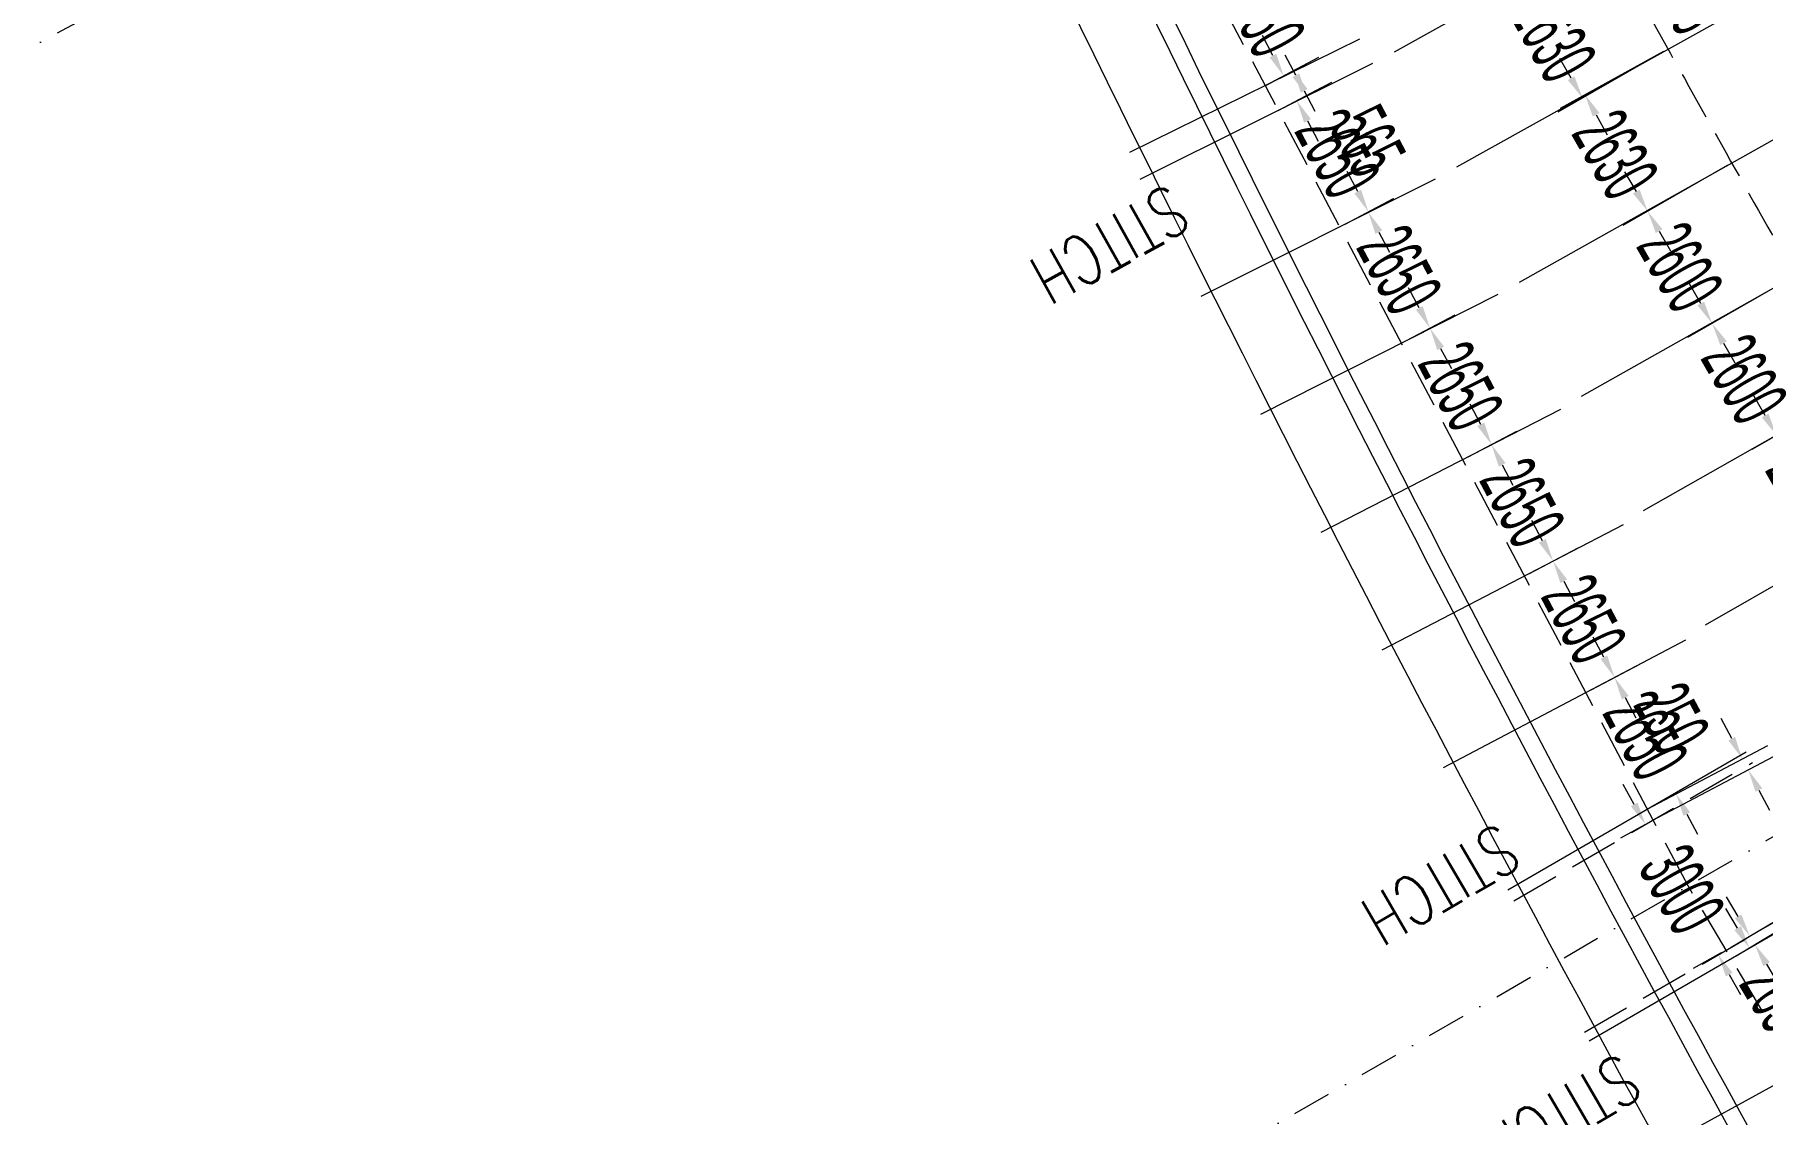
# Model space of a CAD drawing. Header units: millimetres. Extents: x 27228149 to 29012050, y 40856015 to 42918728.
# Drawn here: x 27435855 to 27470612, y 42246356 to 42268090 of the extents above; entities that cross this region are included whole.
import ezdxf

# ---------------------------------------------------------------- set-up
doc = ezdxf.new("R2010")
doc.units = ezdxf.units.MM
doc.header["$LTSCALE"] = 0.05
doc.linetypes.add('DGN Style 3', pattern=[27349.722329, 19535.51595, -7814.20638])
doc.linetypes.add('DGN Style 4', pattern=[31276.361035, 15628.41276, -7814.20638, 19.535516, -7814.20638])
doc.layers.get('Defpoints').update_dxf_attribs({"lineweight": 0})
for name, color, linetype, lineweight in [('InnerEdge_NB', 7, 'Continuous', 0), ('InnerEdge_SB', 7, 'Continuous', 0), ('InnerEdge_SB_Ramp', 7, 'Continuous', 0), ('OuterEdge_NB', 7, 'Continuous', 0), ('OuterEdge_NBRamp', 7, 'Continuous', 0), ('OuterEdge_SBRamp', 7, 'Continuous', 0), ('PlacementCurve_NB', 1, 'DGN Style 3', 0), ('PlacementCurve_NBRamp', 1, 'DGN Style 3', 0), ('PlacementCurve_SB', 1, 'DGN Style 3', 0), ('S-_ANOT----_A-', 7, 'Continuous', 0), ('S-_ANOT----_T-', 7, 'Continuous', 0), ('S-_GRIDLINE_E- Adjusted', 6, 'DGN Style 4', 0), ('S-_SEG-----_E-NB', 3, 'Continuous', 13), ('S-_SEG-----_E-NBRamp', 3, 'Continuous', 13), ('S-_WALLLBW-_E-', 40, 'Continuous', 13)]:
    doc.layers.add(name, color=color, linetype=linetype, lineweight=lineweight)
doc.styles.add('Styletxt', font='txt.shx')
doc.styles.add('StyleWORKING', font='WORKING.shx')
doc.dimstyles.new('dim300', dxfattribs={"dimtxt": 750, "dimasz": 750, "dimexe": 375, "dimexo": 375, "dimgap": 375, "dimtad": 1, "dimdec": 0, "dimzin": 11, "dimdsep": 46, "dimtxsty": 'StyleWORKING', "dimsah": 1, "dimcen": 0.09, "dimclrd": 7, "dimclre": 7, "dimadec": 4, "dimazin": 3, "dimtfac": 1, "dimtdec": 0, "dimtmove": 0, "dimatfit": 3, "dimfxl": 1, "dimtolj": 1, "dimtzin": 0, "dimlwd": 0, "dimlwe": 0, "dimarcsym": 0})

# ---------------------------------------------------------------- blocks, each defined once
blk = doc.blocks.new('*D52')
at = {"layer": 'Defpoints', "color": 0, "linetype": 'Continuous', "transparency": 16777216}
for p in [(27459374, 42269407), (27461180, 42267364), (27460611, 42267064)]:
    blk.add_point(p, dxfattribs=at)
at = {"layer": 'S-_ANOT----_A-', "color": 7, "linetype": 'Continuous', "lineweight": 0, "transparency": 16777216}
for p, q in [((27459727, 42270114), (27459512, 42270520)), ((27461395, 42266957), (27461609, 42266550))]:
    blk.add_line(p, q, dxfattribs=at)
at = {"layer": 'S-_ANOT----_A-', "linetype": 'Continuous', "transparency": 16777216}
for p, q in [((27459475, 42269460), (27460450, 42269975)), ((27460713, 42267117), (27461688, 42267632))]:
    blk.add_line(p, q, dxfattribs=at)
at = {"layer": 'S-_ANOT----_A-', "color": 7, "linetype": 'Continuous', "transparency": 16777216}
for points in [[(27459795, 42270149), (27459659, 42270078), (27459942, 42269707)], [(27461462, 42266993), (27461327, 42266921), (27461180, 42267364)]]:
    blk.add_solid(points, dxfattribs=at)
at = {"layer": 'S-_ANOT----_A-', "color": 0, "linetype": 'Continuous', "transparency": 16777216, "insert": (27460562, 42268536), "char_height": 1150, "attachment_point": 5, "rotation": 297.8466, "style": 'StyleWORKING'}
blk.add_mtext('\\A1;{\\W0.47826;\\C0;2650}', dxfattribs=at)
blk = doc.blocks.new('*D53')
at = {"layer": 'Defpoints', "color": 0, "linetype": 'Continuous', "transparency": 16777216}
for p in [(27462113, 42264221), (27463924, 42262181), (27463351, 42261878)]:
    blk.add_point(p, dxfattribs=at)
at = {"layer": 'S-_ANOT----_A-', "color": 7, "linetype": 'Continuous', "lineweight": 0, "transparency": 16777216}
for p, q in [((27462471, 42264931), (27462256, 42265337)), ((27464139, 42261774), (27464354, 42261367))]:
    blk.add_line(p, q, dxfattribs=at)
at = {"layer": 'S-_ANOT----_A-', "linetype": 'Continuous', "transparency": 16777216}
for p, q in [((27462215, 42264275), (27463194, 42264792)), ((27463453, 42261932), (27464432, 42262449))]:
    blk.add_line(p, q, dxfattribs=at)
at = {"layer": 'S-_ANOT----_A-', "color": 7, "linetype": 'Continuous', "transparency": 16777216}
for points in [[(27462539, 42264966), (27462403, 42264895), (27462686, 42264524)], [(27464207, 42261810), (27464071, 42261738), (27463924, 42262181)]]:
    blk.add_solid(points, dxfattribs=at)
at = {"layer": 'S-_ANOT----_A-', "color": 0, "linetype": 'Continuous', "transparency": 16777216, "insert": (27463306, 42263353), "char_height": 1150, "attachment_point": 5, "rotation": 297.8466, "style": 'StyleWORKING'}
blk.add_mtext('\\A1;{\\W0.47826;\\C0;2650}', dxfattribs=at)
blk = doc.blocks.new('*D54')
at = {"layer": 'Defpoints', "color": 0, "linetype": 'Continuous', "transparency": 16777216}
for p in [(27463351, 42261878), (27465162, 42259838), (27464589, 42259535)]:
    blk.add_point(p, dxfattribs=at)
at = {"layer": 'S-_ANOT----_A-', "color": 7, "linetype": 'Continuous', "lineweight": 0, "transparency": 16777216}
for p, q in [((27463709, 42262587), (27463494, 42262994)), ((27465377, 42259431), (27465591, 42259024))]:
    blk.add_line(p, q, dxfattribs=at)
at = {"layer": 'S-_ANOT----_A-', "linetype": 'Continuous', "transparency": 16777216}
for p, q in [((27463453, 42261932), (27464432, 42262449)), ((27464690, 42259589), (27465670, 42260106))]:
    blk.add_line(p, q, dxfattribs=at)
at = {"layer": 'S-_ANOT----_A-', "color": 7, "linetype": 'Continuous', "transparency": 16777216}
for points in [[(27463777, 42262623), (27463641, 42262552), (27463924, 42262181)], [(27465444, 42259467), (27465309, 42259395), (27465162, 42259838)]]:
    blk.add_solid(points, dxfattribs=at)
at = {"layer": 'S-_ANOT----_A-', "color": 0, "linetype": 'Continuous', "transparency": 16777216, "insert": (27464544, 42261010), "char_height": 1150, "attachment_point": 5, "rotation": 297.8466, "style": 'StyleWORKING'}
blk.add_mtext('\\A1;{\\W0.47826;\\C0;2650}', dxfattribs=at)
blk = doc.blocks.new('*D55')
at = {"layer": 'Defpoints', "color": 0, "linetype": 'Continuous', "transparency": 16777216}
for p in [(27464589, 42259535), (27466400, 42257494), (27465827, 42257192)]:
    blk.add_point(p, dxfattribs=at)
at = {"layer": 'S-_ANOT----_A-', "color": 7, "linetype": 'Continuous', "lineweight": 0, "transparency": 16777216}
for p, q in [((27464947, 42260244), (27464732, 42260651)), ((27466614, 42257088), (27466829, 42256681))]:
    blk.add_line(p, q, dxfattribs=at)
at = {"layer": 'S-_ANOT----_A-', "linetype": 'Continuous', "transparency": 16777216}
for p, q in [((27464690, 42259589), (27465670, 42260106)), ((27465928, 42257245), (27466908, 42257763))]:
    blk.add_line(p, q, dxfattribs=at)
at = {"layer": 'S-_ANOT----_A-', "color": 7, "linetype": 'Continuous', "transparency": 16777216}
for points in [[(27465015, 42260280), (27464879, 42260208), (27465162, 42259838)], [(27466682, 42257123), (27466547, 42257052), (27466400, 42257494)]]:
    blk.add_solid(points, dxfattribs=at)
at = {"layer": 'S-_ANOT----_A-', "color": 0, "linetype": 'Continuous', "transparency": 16777216, "insert": (27465782, 42258667), "char_height": 1150, "attachment_point": 5, "rotation": 297.8466, "style": 'StyleWORKING'}
blk.add_mtext('\\A1;{\\W0.47826;\\C0;2650}', dxfattribs=at)
blk = doc.blocks.new('*D56')
at = {"layer": 'Defpoints', "color": 0, "linetype": 'Continuous', "transparency": 16777216}
for p in [(27465827, 42257192), (27467637, 42255151), (27467064, 42254849)]:
    blk.add_point(p, dxfattribs=at)
at = {"layer": 'S-_ANOT----_A-', "color": 7, "linetype": 'Continuous', "lineweight": 0, "transparency": 16777216}
for p, q in [((27466185, 42257901), (27465970, 42258308)), ((27467852, 42254745), (27468067, 42254338))]:
    blk.add_line(p, q, dxfattribs=at)
at = {"layer": 'S-_ANOT----_A-', "linetype": 'Continuous', "transparency": 16777216}
for p, q in [((27465928, 42257245), (27466908, 42257763)), ((27467166, 42254902), (27468146, 42255420))]:
    blk.add_line(p, q, dxfattribs=at)
at = {"layer": 'S-_ANOT----_A-', "color": 7, "linetype": 'Continuous', "transparency": 16777216}
for points in [[(27466252, 42257937), (27466117, 42257865), (27466400, 42257494)], [(27467920, 42254780), (27467784, 42254709), (27467637, 42255151)]]:
    blk.add_solid(points, dxfattribs=at)
at = {"layer": 'S-_ANOT----_A-', "color": 0, "linetype": 'Continuous', "transparency": 16777216, "insert": (27467020, 42256323), "char_height": 1150, "attachment_point": 5, "rotation": 297.8466, "style": 'StyleWORKING'}
blk.add_mtext('\\A1;{\\W0.47826;\\C0;2650}', dxfattribs=at)
blk = doc.blocks.new('*D57')
at = {"layer": 'Defpoints', "color": 0, "linetype": 'Continuous', "transparency": 16777216}
for p in [(27469984, 42249492), (27471701, 42247430), (27471337, 42247214)]:
    blk.add_point(p, dxfattribs=at)
at = {"layer": 'S-_ANOT----_A-', "color": 7, "linetype": 'Continuous', "lineweight": 0, "transparency": 16777216}
for p, q in [((27470113, 42250104), (27469878, 42250500)), ((27471936, 42247035), (27472171, 42246639))]:
    blk.add_line(p, q, dxfattribs=at)
at = {"layer": 'S-_ANOT----_A-', "linetype": 'Continuous', "transparency": 16777216}
for p, q in [((27470083, 42249551), (27470842, 42250002)), ((27471436, 42247273), (27472195, 42247724))]:
    blk.add_line(p, q, dxfattribs=at)
at = {"layer": 'S-_ANOT----_A-', "color": 7, "linetype": 'Continuous', "transparency": 16777216}
for points in [[(27470179, 42250143), (27470047, 42250065), (27470348, 42249709)], [(27472002, 42247074), (27471870, 42246995), (27471701, 42247430)]]:
    blk.add_solid(points, dxfattribs=at)
at = {"layer": 'S-_ANOT----_A-', "color": 0, "linetype": 'Continuous', "transparency": 16777216, "insert": (27471025, 42248570), "char_height": 1150, "attachment_point": 5, "rotation": 300.7091, "style": 'StyleWORKING'}
blk.add_mtext('\\A1;{\\W0.47826;\\C0;2650}', dxfattribs=at)
blk = doc.blocks.new('*D713')
at = {"layer": 'Defpoints', "color": 0, "linetype": 'Continuous', "transparency": 16777216}
for p in [(27468720, 42267805), (27470005, 42265510), (27468304, 42264532)]:
    blk.add_point(p, dxfattribs=at)
at = {"layer": 'S-_ANOT----_A-', "linetype": 'Continuous', "transparency": 16777216}
for p, q in [((27468621, 42267748), (27466495, 42266526)), ((27469905, 42265452), (27467805, 42264246))]:
    blk.add_line(p, q, dxfattribs=at)
at = {"layer": 'S-_ANOT----_A-', "color": 7, "linetype": 'Continuous', "lineweight": 0, "transparency": 16777216}
for p, q in [((27466764, 42267211), (27466535, 42267610)), ((27468533, 42264133), (27468762, 42263735))]:
    blk.add_line(p, q, dxfattribs=at)
at = {"layer": 'S-_ANOT----_A-', "color": 7, "linetype": 'Continuous', "transparency": 16777216}
for points in [[(27466831, 42267249), (27466698, 42267173), (27466993, 42266812)], [(27468600, 42264172), (27468467, 42264095), (27468304, 42264532)]]:
    blk.add_solid(points, dxfattribs=at)
at = {"layer": 'S-_ANOT----_A-', "color": 0, "linetype": 'Continuous', "transparency": 16777216, "insert": (27467650, 42265673), "char_height": 1150, "attachment_point": 5, "rotation": 299.8877, "style": 'StyleWORKING'}
blk.add_mtext('\\A1;{\\W0.47826;\\C0;2630}', dxfattribs=at)
blk = doc.blocks.new('*D714')
at = {"layer": 'Defpoints', "color": 0, "linetype": 'Continuous', "transparency": 16777216}
for p in [(27470005, 42265510), (27471281, 42263244), (27469599, 42262278)]:
    blk.add_point(p, dxfattribs=at)
at = {"layer": 'S-_ANOT----_A-', "linetype": 'Continuous', "transparency": 16777216}
for p, q in [((27469905, 42265452), (27467805, 42264246)), ((27471181, 42263187), (27469101, 42261992))]:
    blk.add_line(p, q, dxfattribs=at)
at = {"layer": 'S-_ANOT----_A-', "color": 7, "linetype": 'Continuous', "lineweight": 0, "transparency": 16777216}
for p, q in [((27468075, 42264931), (27467845, 42265330)), ((27469829, 42261879), (27470058, 42261480))]:
    blk.add_line(p, q, dxfattribs=at)
at = {"layer": 'S-_ANOT----_A-', "color": 7, "linetype": 'Continuous', "transparency": 16777216}
for points in [[(27468141, 42264969), (27468008, 42264893), (27468304, 42264532)], [(27469895, 42261917), (27469762, 42261841), (27469599, 42262278)]]:
    blk.add_solid(points, dxfattribs=at)
at = {"layer": 'S-_ANOT----_A-', "color": 0, "linetype": 'Continuous', "transparency": 16777216, "insert": (27468953, 42263406), "char_height": 1150, "attachment_point": 5, "rotation": 299.8877, "style": 'StyleWORKING'}
blk.add_mtext('\\A1;{\\W0.47826;\\C0;2600}', dxfattribs=at)
blk = doc.blocks.new('*D715')
at = {"layer": 'Defpoints', "color": 0, "linetype": 'Continuous', "transparency": 16777216}
for p in [(27471281, 42263244), (27472564, 42260983), (27470895, 42260024)]:
    blk.add_point(p, dxfattribs=at)
at = {"layer": 'S-_ANOT----_A-', "linetype": 'Continuous', "transparency": 16777216}
for p, q in [((27471181, 42263187), (27469101, 42261992)), ((27472464, 42260926), (27470396, 42259737))]:
    blk.add_line(p, q, dxfattribs=at)
at = {"layer": 'S-_ANOT----_A-', "color": 7, "linetype": 'Continuous', "lineweight": 0, "transparency": 16777216}
for p, q in [((27469370, 42262677), (27469141, 42263076)), ((27471124, 42259625), (27471353, 42259226))]:
    blk.add_line(p, q, dxfattribs=at)
at = {"layer": 'S-_ANOT----_A-', "color": 7, "linetype": 'Continuous', "transparency": 16777216}
for points in [[(27469437, 42262715), (27469304, 42262639), (27469599, 42262278)], [(27471191, 42259663), (27471058, 42259587), (27470895, 42260024)]]:
    blk.add_solid(points, dxfattribs=at)
at = {"layer": 'S-_ANOT----_A-', "color": 0, "linetype": 'Continuous', "transparency": 16777216, "insert": (27470248, 42261152), "char_height": 1150, "attachment_point": 5, "rotation": 299.8877, "style": 'StyleWORKING'}
blk.add_mtext('\\A1;{\\W0.47826;\\C0;2600}', dxfattribs=at)
blk = doc.blocks.new('*D716')
at = {"layer": 'Defpoints', "color": 0, "linetype": 'Continuous', "transparency": 16777216}
for p in [(27472564, 42260983), (27473853, 42258725), (27472191, 42257770)]:
    blk.add_point(p, dxfattribs=at)
at = {"layer": 'S-_ANOT----_A-', "linetype": 'Continuous', "transparency": 16777216}
for p, q in [((27472464, 42260926), (27470396, 42259737)), ((27473753, 42258668), (27471692, 42257483))]:
    blk.add_line(p, q, dxfattribs=at)
at = {"layer": 'S-_ANOT----_A-', "color": 7, "linetype": 'Continuous', "lineweight": 0, "transparency": 16777216}
for p, q in [((27470666, 42260423), (27470437, 42260822)), ((27472420, 42257371), (27472649, 42256972))]:
    blk.add_line(p, q, dxfattribs=at)
at = {"layer": 'S-_ANOT----_A-', "color": 7, "linetype": 'Continuous', "transparency": 16777216}
for points in [[(27470732, 42260461), (27470599, 42260385), (27470895, 42260024)], [(27472486, 42257409), (27472353, 42257333), (27472191, 42257770)]]:
    blk.add_solid(points, dxfattribs=at)
at = {"layer": 'S-_ANOT----_A-', "color": 0, "linetype": 'Continuous', "transparency": 16777216, "insert": (27471544, 42258898), "char_height": 1150, "attachment_point": 5, "rotation": 299.8877, "style": 'StyleWORKING'}
blk.add_mtext('\\A1;{\\W0.47826;\\C0;2600}', dxfattribs=at)
blk = doc.blocks.new('*D914')
at = {"layer": 'Defpoints', "color": 0, "linetype": 'Continuous', "transparency": 16777216}
for p in [(27460875, 42266564), (27462681, 42264521), (27462113, 42264221)]:
    blk.add_point(p, dxfattribs=at)
at = {"layer": 'S-_ANOT----_A-', "color": 7, "linetype": 'Continuous', "lineweight": 0, "transparency": 16777216}
for p, q in [((27461229, 42267271), (27461014, 42267678)), ((27462896, 42264115), (27463111, 42263708))]:
    blk.add_line(p, q, dxfattribs=at)
at = {"layer": 'S-_ANOT----_A-', "linetype": 'Continuous', "transparency": 16777216}
for p, q in [((27460977, 42266618), (27461952, 42267133)), ((27462215, 42264275), (27463190, 42264790))]:
    blk.add_line(p, q, dxfattribs=at)
at = {"layer": 'S-_ANOT----_A-', "color": 7, "linetype": 'Continuous', "transparency": 16777216}
for points in [[(27461296, 42267307), (27461161, 42267235), (27461443, 42266864)], [(27462964, 42264150), (27462828, 42264079), (27462681, 42264521)]]:
    blk.add_solid(points, dxfattribs=at)
at = {"layer": 'S-_ANOT----_A-', "color": 0, "linetype": 'Continuous', "transparency": 16777216, "insert": (27462064, 42265693), "char_height": 1150, "attachment_point": 5, "rotation": 297.8466, "style": 'StyleWORKING'}
blk.add_mtext('\\A1;{\\W0.47826;\\C0;2650}', dxfattribs=at)
blk = doc.blocks.new('*D915')
at = {"layer": 'Defpoints', "color": 0, "linetype": 'Continuous', "transparency": 16777216}
for p in [(27467064, 42254849), (27468875, 42252808), (27468302, 42252505)]:
    blk.add_point(p, dxfattribs=at)
at = {"layer": 'S-_ANOT----_A-', "color": 7, "linetype": 'Continuous', "lineweight": 0, "transparency": 16777216}
for p, q in [((27467423, 42255558), (27467208, 42255965)), ((27469090, 42252401), (27469305, 42251995))]:
    blk.add_line(p, q, dxfattribs=at)
at = {"layer": 'S-_ANOT----_A-', "linetype": 'Continuous', "transparency": 16777216}
for p, q in [((27467166, 42254902), (27468146, 42255420)), ((27468404, 42252559), (27469384, 42253077))]:
    blk.add_line(p, q, dxfattribs=at)
at = {"layer": 'S-_ANOT----_A-', "color": 7, "linetype": 'Continuous', "transparency": 16777216}
for points in [[(27467490, 42255594), (27467355, 42255522), (27467637, 42255151)], [(27469158, 42252437), (27469022, 42252366), (27468875, 42252808)]]:
    blk.add_solid(points, dxfattribs=at)
at = {"layer": 'S-_ANOT----_A-', "color": 0, "linetype": 'Continuous', "transparency": 16777216, "insert": (27468258, 42253980), "char_height": 1150, "attachment_point": 5, "rotation": 297.8466, "style": 'StyleWORKING'}
blk.add_mtext('\\A1;{\\W0.47826;\\C0;2650}', dxfattribs=at)
blk = doc.blocks.new('*D916')
at = {"layer": 'Defpoints', "color": 0, "linetype": 'Continuous', "transparency": 16777216}
for p in [(27468419, 42252284), (27469719, 42249573), (27469882, 42249664)]:
    blk.add_point(p, dxfattribs=at)
at = {"layer": 'S-_ANOT----_A-', "color": 7, "linetype": 'Continuous', "lineweight": 0, "transparency": 16777216}
for p, q in [((27468032, 42252595), (27467808, 42252997)), ((27469943, 42249172), (27470167, 42248770))]:
    blk.add_line(p, q, dxfattribs=at)
at = {"layer": 'S-_ANOT----_A-', "linetype": 'Continuous', "transparency": 16777216}
for p, q in [((27468319, 42252228), (27467754, 42251913)), ((27469781, 42249608), (27469216, 42249293))]:
    blk.add_line(p, q, dxfattribs=at)
at = {"layer": 'S-_ANOT----_A-', "color": 7, "linetype": 'Continuous', "transparency": 16777216}
for points in [[(27468099, 42252632), (27467965, 42252558), (27468256, 42252193)], [(27470010, 42249209), (27469876, 42249134), (27469719, 42249573)]]:
    blk.add_solid(points, dxfattribs=at)
at = {"layer": 'S-_ANOT----_A-', "color": 0, "linetype": 'Continuous', "transparency": 16777216, "insert": (27468989, 42250884), "char_height": 1150, "attachment_point": 5, "rotation": 299.1711, "style": 'StyleWORKING'}
blk.add_mtext('\\A1;{\\W0.47826;\\C0;3000}', dxfattribs=at)
blk = doc.blocks.new('*D917')
at = {"layer": 'Defpoints', "color": 0, "linetype": 'Continuous', "transparency": 16777216}
for p in [(27470208, 42253512), (27468302, 42252505), (27468419, 42252284)]:
    blk.add_point(p, dxfattribs=at)
at = {"layer": 'S-_ANOT----_A-', "color": 7, "linetype": 'Continuous', "lineweight": 0, "transparency": 16777216}
for p, q in [((27469993, 42253919), (27469779, 42254326)), ((27470540, 42252884), (27470755, 42252478))]:
    blk.add_line(p, q, dxfattribs=at)
at = {"layer": 'S-_ANOT----_A-', "linetype": 'Continuous', "transparency": 16777216}
for p, q in [((27468404, 42252559), (27470717, 42253781)), ((27468521, 42252338), (27470834, 42253560))]:
    blk.add_line(p, q, dxfattribs=at)
at = {"layer": 'S-_ANOT----_A-', "color": 7, "linetype": 'Continuous', "transparency": 16777216}
for points in [[(27470061, 42253955), (27469926, 42253883), (27470208, 42253512)], [(27470608, 42252920), (27470472, 42252849), (27470325, 42253291)]]:
    blk.add_solid(points, dxfattribs=at)
at = {"layer": 'S-_ANOT----_A-', "color": 0, "linetype": 'Continuous', "transparency": 16777216, "insert": (27468785, 42254326), "char_height": 1150, "attachment_point": 5, "rotation": 297.8466, "style": 'StyleWORKING'}
blk.add_mtext('\\A1;{\\W0.47826;\\C0;250}', dxfattribs=at)
blk = doc.blocks.new('*D918')
at = {"layer": 'Defpoints', "color": 0, "linetype": 'Continuous', "transparency": 16777216}
for p in [(27470357, 42249947), (27469882, 42249664), (27469984, 42249492)]:
    blk.add_point(p, dxfattribs=at)
at = {"layer": 'S-_ANOT----_A-', "color": 7, "linetype": 'Continuous', "lineweight": 0, "transparency": 16777216}
for p, q in [((27470122, 42250342), (27469888, 42250738)), ((27470694, 42249380), (27470929, 42248984))]:
    blk.add_line(p, q, dxfattribs=at)
at = {"layer": 'S-_ANOT----_A-', "linetype": 'Continuous', "transparency": 16777216}
for p, q in [((27469980, 42249723), (27470852, 42250241)), ((27470083, 42249551), (27470954, 42250069))]:
    blk.add_line(p, q, dxfattribs=at)
at = {"layer": 'S-_ANOT----_A-', "color": 7, "linetype": 'Continuous', "transparency": 16777216}
for points in [[(27470188, 42250382), (27470057, 42250303), (27470357, 42249947)], [(27470760, 42249419), (27470629, 42249340), (27470460, 42249775)]]:
    blk.add_solid(points, dxfattribs=at)
at = {"layer": 'S-_ANOT----_A-', "color": 0, "linetype": 'Continuous', "transparency": 16777216, "insert": (27472145, 42248614), "char_height": 1150, "attachment_point": 5, "rotation": 300.7091, "style": 'StyleWORKING'}
blk.add_mtext('\\A1;{\\W0.47826;\\C0;200}', dxfattribs=at)
blk = doc.blocks.new('*D933')
at = {"layer": 'Defpoints', "color": 0, "linetype": 'Continuous', "transparency": 16777216}
for p in [(27460981, 42267259), (27460505, 42267007), (27460769, 42266508)]:
    blk.add_point(p, dxfattribs=at)
at = {"layer": 'S-_ANOT----_A-', "color": 7, "linetype": 'Continuous', "lineweight": 0, "transparency": 16777216}
for p, q in [((27460766, 42267666), (27460552, 42268072)), ((27461460, 42266353), (27461675, 42265946))]:
    blk.add_line(p, q, dxfattribs=at)
at = {"layer": 'S-_ANOT----_A-', "linetype": 'Continuous', "transparency": 16777216}
for p, q in [((27460607, 42267061), (27461490, 42267528)), ((27460871, 42266562), (27461754, 42267028))]:
    blk.add_line(p, q, dxfattribs=at)
at = {"layer": 'S-_ANOT----_A-', "color": 7, "linetype": 'Continuous', "transparency": 16777216}
for points in [[(27460834, 42267702), (27460699, 42267630), (27460981, 42267259)], [(27461528, 42266389), (27461392, 42266317), (27461245, 42266760)]]:
    blk.add_solid(points, dxfattribs=at)
at = {"layer": 'S-_ANOT----_A-', "color": 0, "linetype": 'Continuous', "transparency": 16777216, "insert": (27462671, 42265947), "char_height": 1150, "attachment_point": 5, "rotation": 297.8466, "style": 'StyleWORKING'}
blk.add_mtext('\\A1;{\\W0.47826;\\C0;565}', dxfattribs=at)
blk = doc.blocks.new('*D998')
at = {"layer": 'Defpoints', "color": 0, "linetype": 'Continuous', "transparency": 16777216}
for p in [(27467139, 42270557), (27467173, 42270577), (27467443, 42270104)]:
    blk.add_point(p, dxfattribs=at)
at = {"layer": 'S-_ANOT----_A-', "color": 7, "linetype": 'Continuous', "lineweight": 0, "transparency": 16777216}
for p, q in [((27466910, 42270956), (27466681, 42271355)), ((27467639, 42269686), (27467868, 42269287))]:
    blk.add_line(p, q, dxfattribs=at)
at = {"layer": 'S-_ANOT----_A-', "linetype": 'Continuous', "transparency": 16777216}
for p, q in [((27467074, 42270520), (27466640, 42270271)), ((27467343, 42270046), (27466911, 42269799))]:
    blk.add_line(p, q, dxfattribs=at)
at = {"layer": 'S-_ANOT----_A-', "color": 7, "linetype": 'Continuous', "transparency": 16777216}
for points in [[(27466977, 42270994), (27466844, 42270918), (27467139, 42270557)], [(27467706, 42269724), (27467573, 42269648), (27467410, 42270085)]]:
    blk.add_solid(points, dxfattribs=at)
at = {"layer": 'S-_ANOT----_A-', "color": 0, "linetype": 'Continuous', "transparency": 16777216, "insert": (27469132, 42268820), "char_height": 1150, "attachment_point": 5, "rotation": 299.8574, "style": 'StyleWORKING'}
blk.add_mtext('\\A1;{\\W0.47826;\\C0;545}', dxfattribs=at)
blk = doc.blocks.new('*D1202')
at = {"layer": 'Defpoints', "color": 0, "linetype": 'Continuous', "transparency": 16777216}
for p in [(27467443, 42270104), (27468720, 42267805), (27467043, 42266879)]:
    blk.add_point(p, dxfattribs=at)
at = {"layer": 'S-_ANOT----_A-', "linetype": 'Continuous', "transparency": 16777216}
for p, q in [((27467342, 42270048), (27465269, 42268904)), ((27468620, 42267749), (27466540, 42266602))]:
    blk.add_line(p, q, dxfattribs=at)
at = {"layer": 'S-_ANOT----_A-', "color": 7, "linetype": 'Continuous', "lineweight": 0, "transparency": 16777216}
for p, q in [((27465550, 42269585), (27465328, 42269988)), ((27467265, 42266477), (27467488, 42266074))]:
    blk.add_line(p, q, dxfattribs=at)
at = {"layer": 'S-_ANOT----_A-', "color": 7, "linetype": 'Continuous', "transparency": 16777216}
for points in [[(27465618, 42269622), (27465483, 42269548), (27465773, 42269182)], [(27467332, 42266514), (27467198, 42266440), (27467043, 42266879)]]:
    blk.add_solid(points, dxfattribs=at)
at = {"layer": 'S-_ANOT----_A-', "color": 0, "linetype": 'Continuous', "transparency": 16777216, "insert": (27466409, 42268031), "char_height": 1150, "attachment_point": 5, "rotation": 298.8865, "style": 'StyleWORKING'}
blk.add_mtext('\\A1;{\\W0.47826;\\C0;2630}', dxfattribs=at)

msp = doc.modelspace()

# ---------------------------------------------------------------- linework, layer by layer
at = {"layer": 'InnerEdge_NB'}
msp.add_lwpolyline([(27283724.5, 42878514.7, -0.0568157), (27345588.8, 42682480.7), (27368075.3, 42566916.3, 0.0263705), (27393633.3, 42464653, 0.0426618), (27458420.2, 42303807.1, 0.1075608), (27699785.7, 42006839.6, 0.026969), (27783127.3, 41947329.2), (27839783.5, 41911319.6)], format="xyb", dxfattribs=at)
at = {"layer": 'InnerEdge_SB', "extrusion": (0, 0, -1)}
msp.add_lwpolyline([(-27784629.2, 41949692.3, 0.026969), (-27701533.2, 42009027.3, 0.1075608), (-27460918.9, 42305070.6, 0.0691101), (-27370363.7, 42569291.8)], format="xyb", dxfattribs=at)
at = {"layer": 'InnerEdge_SB_Ramp'}
msp.add_arc((28346047, 42802241.2), 995233.3, 204.057672, 213.4027861, dxfattribs=at)
at = {"layer": 'OuterEdge_NB', "extrusion": (0, 0, -1)}
msp.add_arc((-27927744.8, 42497396.2), 521900, 327.511573, 336.047885, dxfattribs=at)
at = {"layer": 'OuterEdge_NBRamp', "extrusion": (0, 0, -1)}
msp.add_arc((-27927744.8, 42497396.2), 521900, 327.511573, 336.047885, dxfattribs=at)
at = {"layer": 'OuterEdge_SBRamp'}
msp.add_arc((28346047, 42802241.2), 988983.3, 202.081749, 213.4027861, dxfattribs=at)
at = {"layer": 'PlacementCurve_NB'}
msp.add_lwpolyline([(27288809.3, 42846343.4, -0.0480477), (27337834.2, 42680971.8), (27359958.8, 42567267.3, 0.0690894), (27451045.4, 42301107.2, 0.1079959), (27694979, 42000696.1, 0.0193193), (27725549.4, 41977271, 0.0146476), (27778701.6, 41940923.9), (27835716.4, 41904662.4)], format="xyb", dxfattribs=at)
at = {"layer": 'PlacementCurve_NBRamp'}
msp.add_lwpolyline([(27635265.1, 42030698.3), (27611982.7, 42058383.2), (27589280.9, 42086269.3), (27569129.4, 42109374), (27546519.9, 42137146.6, -0.0276788), (27487362.1, 42220234.4), (27469115.5, 42250954.1), (27454819.3, 42278027.7)], format="xyb", dxfattribs=at)
at = {"layer": 'PlacementCurve_SB'}
msp.add_lwpolyline([(27305541.4, 42854039, -0.0482858), (27355899.2, 42684467.3), (27377998.9, 42570890.3, 0.0688708), (27467496.8, 42309348.2, 0.1110949), (27715510, 42007942.3, 0.028125), (27802629.8, 41947720.4), (27845874.9, 41921290)], format="xyb", dxfattribs=at)
at = {"layer": 'S-_GRIDLINE_E- Adjusted'}
for p, q in [((27417017.6, 42257789.3), (27484817.1, 42294088.1)), ((27431437.4, 42229130.2), (27499154.1, 42268353))]:
    msp.add_line(p, q, dxfattribs=at)
at = {"layer": 'S-_SEG-----_E-NB'}
for p, q in [((27463208.3, 42267745.4), (27474612.6, 42274096.6)), ((27464464, 42265431.1), (27475882.2, 42271798.7)), ((27465725.1, 42263106.8), (27477154.8, 42269524.3)), ((27466972, 42260808.9), (27478419.5, 42267279.6)), ((27468218.9, 42258510.6), (27479690.5, 42265038.4)), ((27469466.1, 42256212.2), (27480968, 42262800.9))]:
    msp.add_line(p, q, dxfattribs=at)
at = {"layer": 'S-_SEG-----_E-NBRamp'}
for p, q in [((27462503.2, 42267996.4), (27457878.3, 42265716)), ((27462767.6, 42267509.3), (27458088.8, 42265172.6)), ((27464030.6, 42265181.4), (27459316.9, 42262820.9)), ((27465289.6, 42262861.1), (27460516.5, 42260440.5)), ((27466548.3, 42260541.2), (27461728.4, 42258065.9)), ((27467806.9, 42258221.5), (27462952.6, 42255697.2)), ((27469065.4, 42255902.1), (27464188.8, 42253334.5)), ((27465491, 42250877.1), (27470285.2, 42253654)), ((27467125.3, 42247836.8), (27471990, 42250654.5)), ((27473381.4, 42248334.6), (27468355.4, 42245579.6))]:
    msp.add_line(p, q, dxfattribs=at)
at = {"layer": 'S-_SEG-----_E-NBRamp', "linetype": 'DGN Style 3'}
for p, q in [((27465608.8, 42250656.4), (27470408.7, 42253436.6)), ((27467030, 42248012.7), (27471891.2, 42250828.4))]:
    msp.add_line(p, q, dxfattribs=at)
at = {"layer": 'S-_WALLLBW-_E-'}
for radius, end in [(987233.3, 213.3940806), (988633.3, 213.3940929)]:
    msp.add_arc((28346047, 42802241.2), radius, 202.081749, end, dxfattribs=at)
at = {"layer": 'S-_WALLLBW-_E-', "extrusion": (0, 0, -1)}
for radius in [522250, 523650]:
    msp.add_arc((-27927744.8, 42497396.2), radius, 327.511573, 336.047885, dxfattribs=at)

# ---------------------------------------------------------------- texts
at = {"layer": 'S-_ANOT----_T-', "linetype": 'Continuous', "style": 'Styletxt', "width": 0.75}
for rotation, p in [(209.12986, (27458678.9, 42265103.2)), (210.18987, (27465315.9, 42252244.1)), (210.18987, (27467754.4, 42247613.7))]:
    msp.add_text('STITCH', height=1000, rotation=rotation, dxfattribs=at).set_placement(p)

# ---------------------------------------------------------------- dimensions: what is measured, and where the dimension line sits
at = {"layer": 'S-_ANOT----_A-', "linetype": 'Continuous'}
for base, p1, p2, angle, override, picture, middle, turn in [((27467139.1, 42270557.2), (27467442.8, 42270103.7), (27467173.3, 42270576.9), 119.85744, {"dimscale": 1000, "dimtxt": 1.15, "dimasz": 0.46, "dimexe": 0.575, "dimexo": 0.115, "dimgap": 0.2875, "dimtad": 1, "dimtih": 0, "dimtoh": 0, "dimlfac": 1, "dimsah": 1, "dimcen": 0, "dimse1": 0, "dimse2": 0, "dimclre": 256, "dimclrt": 0, "dimtol": 0, "dimtfac": 1, "dimtofl": 0, "dimtmove": 2, "dimatfit": 3, "dimfrac": 0, "dimtolj": 1, "dimlwe": 65535}, '*D998', (27469132.2, 42268820.5), 299.85744), ((27461179.6, 42267363.8), (27459373.6, 42269406.7), (27460611.5, 42267063.6), 117.84663, {"dimscale": 1000, "dimtxt": 1.15, "dimasz": 0.46, "dimexe": 0.575, "dimexo": 0.115, "dimgap": 0.2875, "dimtad": 1, "dimjust": 0, "dimtih": 0, "dimtoh": 0, "dimlfac": 1, "dimsah": 1, "dimcen": 0, "dimse1": 0, "dimse2": 0, "dimclre": 256, "dimclrt": 0, "dimtol": 0, "dimtfac": 1, "dimtofl": 0, "dimtmove": 2, "dimatfit": 3, "dimfrac": 0, "dimtolj": 1, "dimlwe": 65535}, '*D52', (27460561.9, 42268536), 297.84663), ((27467043.1, 42266879.4), (27467442.8, 42270103.7), (27468720.5, 42267804.9), 118.88649, {"dimscale": 1000, "dimtxt": 1.15, "dimasz": 0.46, "dimexe": 0.575, "dimexo": 0.115, "dimgap": 0.2875, "dimtad": 1, "dimjust": 0, "dimtih": 0, "dimtoh": 0, "dimlfac": 1, "dimsah": 1, "dimcen": 0, "dimse1": 0, "dimse2": 0, "dimclre": 256, "dimclrt": 0, "dimtol": 0, "dimtfac": 1, "dimtofl": 0, "dimtmove": 2, "dimatfit": 3, "dimfrac": 0, "dimtolj": 1, "dimlwe": 65535}, '*D1202', (27466409.1, 42268031.5), 298.88649), ((27460981.4, 42267259), (27460769, 42266508.1), (27460505.2, 42267007.5), 117.84663, {"dimscale": 1000, "dimtxt": 1.15, "dimasz": 0.46, "dimexe": 0.575, "dimexo": 0.115, "dimgap": 0.2875, "dimtad": 1, "dimtih": 0, "dimtoh": 0, "dimlfac": 1, "dimsah": 1, "dimcen": 0, "dimse1": 0, "dimse2": 0, "dimclre": 256, "dimclrt": 0, "dimtol": 0, "dimtfac": 1, "dimtofl": 0, "dimtmove": 2, "dimatfit": 3, "dimfrac": 0, "dimtolj": 1, "dimlwe": 65535}, '*D933', (27462670.8, 42265946.8), 297.84663), ((27462681.3, 42264521.3), (27460875.3, 42266564.2), (27462113.1, 42264221.1), 117.84663, {"dimscale": 1000, "dimtxt": 1.15, "dimasz": 0.46, "dimexe": 0.575, "dimexo": 0.115, "dimgap": 0.2875, "dimtad": 1, "dimjust": 0, "dimtih": 0, "dimtoh": 0, "dimlfac": 1, "dimsah": 1, "dimcen": 0, "dimse1": 0, "dimse2": 0, "dimclre": 256, "dimclrt": 0, "dimtol": 0, "dimtfac": 1, "dimtofl": 0, "dimtmove": 2, "dimatfit": 3, "dimfrac": 0, "dimtolj": 1, "dimlwe": 65535}, '*D914', (27462063.6, 42265693.5), 297.84663), ((27468303.9, 42264532.2), (27468720.5, 42267804.9), (27470004.7, 42265509.7), 119.88768, {"dimscale": 1000, "dimtxt": 1.15, "dimasz": 0.46, "dimexe": 0.575, "dimexo": 0.115, "dimgap": 0.2875, "dimtad": 1, "dimjust": 0, "dimtih": 0, "dimtoh": 0, "dimlfac": 1, "dimsah": 1, "dimcen": 0, "dimse1": 0, "dimse2": 0, "dimclre": 256, "dimclrt": 0, "dimtol": 0, "dimtfac": 1, "dimtofl": 0, "dimtmove": 2, "dimatfit": 3, "dimfrac": 0, "dimtolj": 1, "dimlwe": 65535}, '*D713', (27467649.9, 42265672.9), 299.88768), ((27469599.5, 42262278.1), (27470004.7, 42265509.7), (27471280.9, 42263244.5), 119.88768, {"dimscale": 1000, "dimtxt": 1.15, "dimasz": 0.46, "dimexe": 0.575, "dimexo": 0.115, "dimgap": 0.2875, "dimtad": 1, "dimjust": 0, "dimtih": 0, "dimtoh": 0, "dimlfac": 1, "dimsah": 1, "dimcen": 0, "dimse1": 0, "dimse2": 0, "dimclre": 256, "dimclrt": 0, "dimtol": 0, "dimtfac": 1, "dimtofl": 0, "dimtmove": 2, "dimatfit": 3, "dimfrac": 0, "dimtolj": 1, "dimlwe": 65535}, '*D714', (27468952.9, 42263405.8), 299.88768), ((27463923.9, 42262180.6), (27462113.1, 42264221.1), (27463350.9, 42261878), 117.84663, {"dimscale": 1000, "dimtxt": 1.15, "dimasz": 0.46, "dimexe": 0.575, "dimexo": 0.115, "dimgap": 0.2875, "dimtad": 1, "dimjust": 0, "dimtih": 0, "dimtoh": 0, "dimlfac": 1, "dimsah": 1, "dimcen": 0, "dimse1": 0, "dimse2": 0, "dimclre": 256, "dimclrt": 0, "dimtol": 0, "dimtfac": 1, "dimtofl": 0, "dimtmove": 2, "dimatfit": 3, "dimfrac": 0, "dimtolj": 1, "dimlwe": 65535}, '*D53', (27463306.2, 42263352.9), 297.84663), ((27470895, 42260023.9), (27471280.9, 42263244.5), (27472563.5, 42260982.9), 119.88768, {"dimscale": 1000, "dimtxt": 1.15, "dimasz": 0.46, "dimexe": 0.575, "dimexo": 0.115, "dimgap": 0.2875, "dimtad": 1, "dimjust": 0, "dimtih": 0, "dimtoh": 0, "dimlfac": 1, "dimsah": 1, "dimcen": 0, "dimse1": 0, "dimse2": 0, "dimclre": 256, "dimclrt": 0, "dimtol": 0, "dimtfac": 1, "dimtofl": 0, "dimtmove": 2, "dimatfit": 3, "dimfrac": 0, "dimtolj": 1, "dimlwe": 65535}, '*D715', (27470248.4, 42261151.7), 299.88768), ((27465161.7, 42259837.5), (27463350.9, 42261878), (27464588.8, 42259534.8), 117.84663, {"dimscale": 1000, "dimtxt": 1.15, "dimasz": 0.46, "dimexe": 0.575, "dimexo": 0.115, "dimgap": 0.2875, "dimtad": 1, "dimjust": 0, "dimtih": 0, "dimtoh": 0, "dimlfac": 1, "dimsah": 1, "dimcen": 0, "dimse1": 0, "dimse2": 0, "dimclre": 256, "dimclrt": 0, "dimtol": 0, "dimtfac": 1, "dimtofl": 0, "dimtmove": 2, "dimatfit": 3, "dimfrac": 0, "dimtolj": 1, "dimlwe": 65535}, '*D54', (27464544, 42261009.7), 297.84663), ((27472190.6, 42257769.7), (27472563.5, 42260982.9), (27473852.7, 42258725), 119.88768, {"dimscale": 1000, "dimtxt": 1.15, "dimasz": 0.46, "dimexe": 0.575, "dimexo": 0.115, "dimgap": 0.2875, "dimtad": 1, "dimjust": 0, "dimtih": 0, "dimtoh": 0, "dimlfac": 1, "dimsah": 1, "dimcen": 0, "dimse1": 0, "dimse2": 0, "dimclre": 256, "dimclrt": 0, "dimtol": 0, "dimtfac": 1, "dimtofl": 0, "dimtmove": 2, "dimatfit": 3, "dimfrac": 0, "dimtolj": 1, "dimlwe": 65535}, '*D716', (27471544, 42258897.5), 299.88768), ((27466399.5, 42257494.4), (27464588.8, 42259534.8), (27465826.6, 42257191.7), 117.84663, {"dimscale": 1000, "dimtxt": 1.15, "dimasz": 0.46, "dimexe": 0.575, "dimexo": 0.115, "dimgap": 0.2875, "dimtad": 1, "dimjust": 0, "dimtih": 0, "dimtoh": 0, "dimlfac": 1, "dimsah": 1, "dimcen": 0, "dimse1": 0, "dimse2": 0, "dimclre": 256, "dimclrt": 0, "dimtol": 0, "dimtfac": 1, "dimtofl": 0, "dimtmove": 2, "dimatfit": 3, "dimfrac": 0, "dimtolj": 1, "dimlwe": 65535}, '*D55', (27465781.9, 42258666.6), 297.84663), ((27467637.4, 42255151.2), (27465826.6, 42257191.7), (27467064.4, 42254848.6), 117.84663, {"dimscale": 1000, "dimtxt": 1.15, "dimasz": 0.46, "dimexe": 0.575, "dimexo": 0.115, "dimgap": 0.2875, "dimtad": 1, "dimjust": 0, "dimtih": 0, "dimtoh": 0, "dimlfac": 1, "dimsah": 1, "dimcen": 0, "dimse1": 0, "dimse2": 0, "dimclre": 256, "dimclrt": 0, "dimtol": 0, "dimtfac": 1, "dimtofl": 0, "dimtmove": 2, "dimatfit": 3, "dimfrac": 0, "dimtolj": 1, "dimlwe": 65535}, '*D56', (27467019.7, 42256323.5), 297.84663), ((27468875.2, 42252808.1), (27467064.4, 42254848.6), (27468302.3, 42252505.4), 117.84663, {"dimscale": 1000, "dimtxt": 1.15, "dimasz": 0.46, "dimexe": 0.575, "dimexo": 0.115, "dimgap": 0.2875, "dimtad": 1, "dimjust": 0, "dimtih": 0, "dimtoh": 0, "dimlfac": 1, "dimsah": 1, "dimcen": 0, "dimse1": 0, "dimse2": 0, "dimclre": 256, "dimclrt": 0, "dimtol": 0, "dimtfac": 1, "dimtofl": 0, "dimtmove": 2, "dimatfit": 3, "dimfrac": 0, "dimtolj": 1, "dimlwe": 65535}, '*D915', (27468257.5, 42253980.3), 297.84663), ((27470208.3, 42253512.4), (27468419.1, 42252284.2), (27468302.3, 42252505.4), 117.84663, {"dimscale": 1000, "dimtxt": 1.15, "dimasz": 0.46, "dimexe": 0.575, "dimexo": 0.115, "dimgap": 0.2875, "dimtad": 1, "dimtih": 0, "dimtoh": 0, "dimlfac": 1, "dimsah": 1, "dimcen": 0, "dimse1": 0, "dimse2": 0, "dimclre": 256, "dimclrt": 0, "dimtol": 0, "dimtfac": 1, "dimtofl": 0, "dimtmove": 2, "dimatfit": 3, "dimfrac": 0, "dimtolj": 1, "dimlwe": 65535}, '*D917', (27468785.2, 42254326.5), 297.84663), ((27469718.5, 42249573.4), (27468419.1, 42252284.2), (27469881.6, 42249664.4), 119.1711, {"dimscale": 1000, "dimtxt": 1.15, "dimasz": 0.46, "dimexe": 0.575, "dimexo": 0.115, "dimgap": 0.2875, "dimtad": 1, "dimjust": 0, "dimtih": 0, "dimtoh": 0, "dimlfac": 1, "dimsah": 1, "dimcen": 0, "dimse1": 0, "dimse2": 0, "dimclre": 256, "dimclrt": 0, "dimtol": 0, "dimtfac": 1, "dimtofl": 0, "dimtmove": 2, "dimatfit": 3, "dimfrac": 0, "dimtolj": 1, "dimlwe": 65535}, '*D916', (27468988.5, 42250884), 299.1711), ((27470357.4, 42249947), (27469983.7, 42249492.4), (27469881.6, 42249664.4), 120.7091, {"dimscale": 1000, "dimtxt": 1.15, "dimasz": 0.46, "dimexe": 0.575, "dimexo": 0.115, "dimgap": 0.2875, "dimtad": 1, "dimtih": 0, "dimtoh": 0, "dimlfac": 1, "dimsah": 1, "dimcen": 0, "dimse1": 0, "dimse2": 0, "dimclre": 256, "dimclrt": 0, "dimtol": 0, "dimtfac": 1, "dimtofl": 0, "dimtmove": 2, "dimatfit": 3, "dimfrac": 0, "dimtolj": 1, "dimlwe": 65535}, '*D918', (27472145.4, 42248614), 300.7091), ((27471700.8, 42247430.1), (27469983.7, 42249492.4), (27471337, 42247214), 120.7091, {"dimscale": 1000, "dimtxt": 1.15, "dimasz": 0.46, "dimexe": 0.575, "dimexo": 0.115, "dimgap": 0.2875, "dimtad": 1, "dimjust": 0, "dimtih": 0, "dimtoh": 0, "dimlfac": 1, "dimsah": 1, "dimcen": 0, "dimse1": 0, "dimse2": 0, "dimclre": 256, "dimclrt": 0, "dimtol": 0, "dimtfac": 1, "dimtofl": 0, "dimtmove": 2, "dimatfit": 3, "dimfrac": 0, "dimtolj": 1, "dimlwe": 65535}, '*D57', (27471025.4, 42248570), 300.7091)]:
    dim = msp.add_linear_dim(base=base, p1=p1, p2=p2, angle=angle, text='{\\W0.47826;\\C0;<>}', dimstyle='dim300', override=override, dxfattribs=at)
    dim.commit()
    dim.dimension.update_dxf_attribs({"geometry": picture, "text_midpoint": middle, "dimtype": 160, "text_rotation": turn})

doc.saveas('drawing.dxf')
